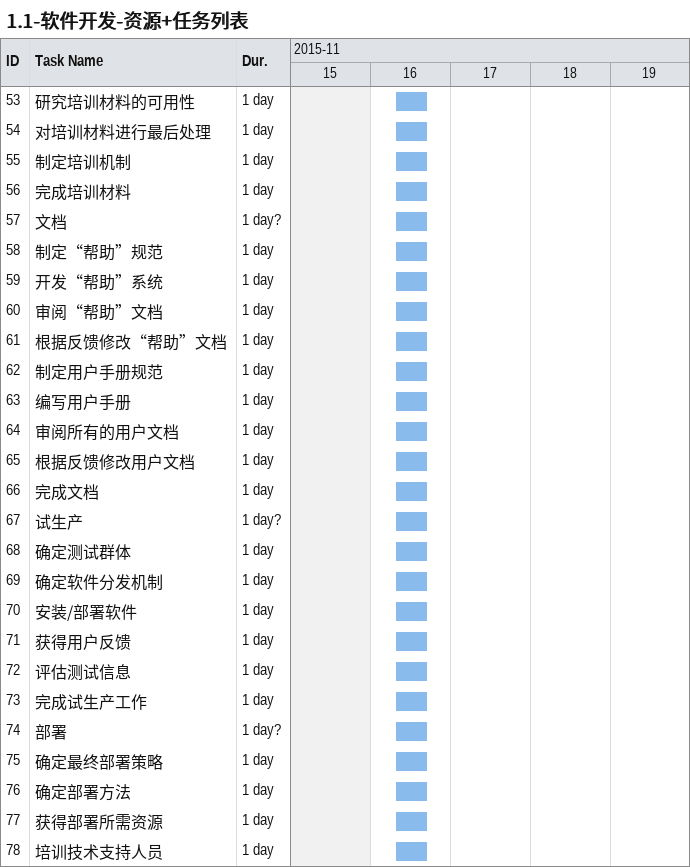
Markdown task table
1.1-软件开发-资源+任务列表

| ID | Task | Duration | Start | Finish |
|---|---|---|---|---|
| 53 | 研究培训材料的可用性 | 1d | 2015-11-16 | 2015-11-16 |
| 54 | 对培训材料进行最后处理 | 1d | 2015-11-16 | 2015-11-16 |
| 55 | 制定培训机制 | 1d | 2015-11-16 | 2015-11-16 |
| 56 | 完成培训材料 | 1d | 2015-11-16 | 2015-11-16 |
| 57 | 文档 | 1d? | 2015-11-16 | 2015-11-16 |
| 58 | 制定“帮助”规范 | 1d | 2015-11-16 | 2015-11-16 |
| 59 | 开发“帮助”系统 | 1d | 2015-11-16 | 2015-11-16 |
| 60 | 审阅“帮助”文档 | 1d | 2015-11-16 | 2015-11-16 |
| 61 | 根据反馈修改“帮助”文档 | 1d | 2015-11-16 | 2015-11-16 |
| 62 | 制定用户手册规范 | 1d | 2015-11-16 | 2015-11-16 |
| 63 | 编写用户手册 | 1d | 2015-11-16 | 2015-11-16 |
| 64 | 审阅所有的用户文档 | 1d | 2015-11-16 | 2015-11-16 |
| 65 | 根据反馈修改用户文档 | 1d | 2015-11-16 | 2015-11-16 |
| 66 | 完成文档 | 1d | 2015-11-16 | 2015-11-16 |
| 67 | 试生产 | 1d? | 2015-11-16 | 2015-11-16 |
| 68 | 确定测试群体 | 1d | 2015-11-16 | 2015-11-16 |
| 69 | 确定软件分发机制 | 1d | 2015-11-16 | 2015-11-16 |
| 70 | 安装/部署软件 | 1d | 2015-11-16 | 2015-11-16 |
| 71 | 获得用户反馈 | 1d | 2015-11-16 | 2015-11-16 |
| 72 | 评估测试信息 | 1d | 2015-11-16 | 2015-11-16 |
| 73 | 完成试生产工作 | 1d | 2015-11-16 | 2015-11-16 |
| 74 | 部署 | 1d? | 2015-11-16 | 2015-11-16 |
| 75 | 确定最终部署策略 | 1d | 2015-11-16 | 2015-11-16 |
| 76 | 确定部署方法 | 1d | 2015-11-16 | 2015-11-16 |
| 77 | 获得部署所需资源 | 1d | 2015-11-16 | 2015-11-16 |
| 78 | 培训技术支持人员 | 1d | 2015-11-16 | 2015-11-16 |
